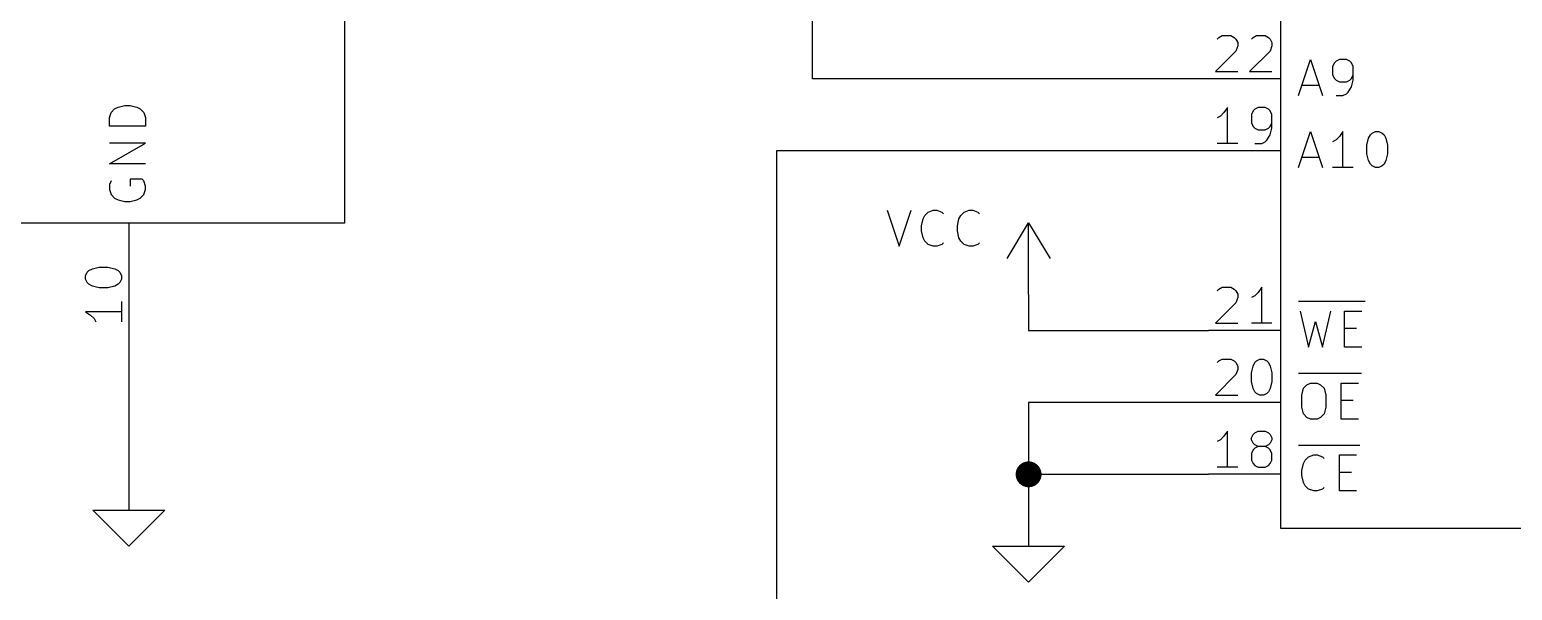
# Model space of a CAD drawing. Extents: x 0.4 to 11.3, y -7.9 to -0.4.
# Drawn here: x 3.512 to 5.572, y -6.211 to -5.432 of the extents above; entities that cross this region are included whole.
import ezdxf

# ---------------------------------------------------------------- set-up
doc = ezdxf.new("R2010")
doc.units = 0
doc.header["$MEASUREMENT"] = 0
for name, color, linetype in [('CYAN2', 4, 'CONTINUOUS'), ('GREEN3', 91, 'CONTINUOUS'), ('LYELLOW', 51, 'CONTINUOUS'), ('RED2', 1, 'CONTINUOUS'), ('RED3', 11, 'CONTINUOUS')]:
    doc.layers.add(name, color=color, linetype=linetype)

msp = doc.modelspace()

# ---------------------------------------------------------------- linework, layer by layer
at = {"layer": 'CYAN2', "linetype": 'CONTINUOUS'}
for p, q in [((5.2748, -5.5231), (5.2914, -5.4731)), ((5.2914, -5.4731), (5.3081, -5.5231)), ((5.3248, -5.4779), (5.3224, -5.4827)), ((5.3271, -5.4755), (5.3248, -5.4779)), ((5.3319, -5.4731), (5.3271, -5.4755)), ((5.3414, -5.4731), (5.3319, -5.4731)), ((5.3462, -5.4755), (5.3414, -5.4731)), ((5.3486, -5.4779), (5.3462, -5.4755)), ((5.351, -5.4827), (5.3486, -5.4779)), ((5.3224, -5.4827), (5.3224, -5.4946)), ((5.3224, -5.4946), (5.3248, -5.4993)), ((5.3248, -5.4993), (5.3271, -5.5017)), ((5.3462, -5.5017), (5.3486, -5.4993)), ((5.3486, -5.4993), (5.351, -5.4946)), ((5.351, -5.5017), (5.351, -5.4827)), ((5.2795, -5.5088), (5.3033, -5.5088)), ((5.3271, -5.5017), (5.3319, -5.5041)), ((5.3319, -5.5041), (5.3414, -5.5041)), ((5.3414, -5.5041), (5.3462, -5.5017)), ((5.3414, -5.5208), (5.3438, -5.5184)), ((5.3438, -5.5184), (5.3486, -5.5112)), ((5.3486, -5.5112), (5.351, -5.5017)), ((3.6303, -5.5419), (3.635, -5.5395)), ((3.635, -5.5395), (3.6446, -5.5371)), ((3.6446, -5.5371), (3.6517, -5.5371)), ((3.6517, -5.5371), (3.6612, -5.5395)), ((3.6612, -5.5395), (3.666, -5.5419)), ((5.3271, -5.5231), (5.3367, -5.5231)), ((5.3367, -5.5231), (5.3414, -5.5208)), ((3.6231, -5.5538), (3.6255, -5.5467)), ((3.6231, -5.5657), (3.6231, -5.5538)), ((3.6255, -5.5467), (3.6303, -5.5419)), ((3.666, -5.5419), (3.6708, -5.5467)), ((3.6708, -5.5467), (3.6731, -5.5538)), ((3.6731, -5.5538), (3.6731, -5.5657)), ((3.6731, -5.5657), (3.6231, -5.5657)), ((5.2748, -5.6231), (5.2914, -5.5731)), ((5.2914, -5.5731), (5.3081, -5.6231)), ((5.3319, -5.5803), (5.3271, -5.585)), ((5.3367, -5.5731), (5.3319, -5.5803)), ((5.3367, -5.6231), (5.3367, -5.5731)), ((5.3724, -5.5827), (5.3748, -5.5779)), ((5.3748, -5.5779), (5.3771, -5.5755)), ((5.3771, -5.5755), (5.3819, -5.5731)), ((5.3819, -5.5731), (5.3867, -5.5731)), ((5.3867, -5.5731), (5.3914, -5.5755)), ((5.3914, -5.5755), (5.3938, -5.5779)), ((5.3938, -5.5779), (5.3962, -5.5827)), ((3.6231, -5.6181), (3.6731, -5.5895)), ((3.6731, -5.5895), (3.6231, -5.5895)), ((5.3271, -5.585), (5.3224, -5.5874)), ((5.37, -5.5922), (5.3724, -5.5827)), ((5.37, -5.6041), (5.37, -5.5922)), ((5.3962, -5.5827), (5.3986, -5.5922)), ((5.3986, -5.5922), (5.3986, -5.6041)), ((3.6731, -5.6181), (3.6231, -5.6181)), ((5.2795, -5.6088), (5.3033, -5.6088)), ((5.351, -5.6231), (5.3224, -5.6231)), ((5.3724, -5.6136), (5.37, -5.6041)), ((5.3748, -5.6184), (5.3724, -5.6136)), ((5.3771, -5.6208), (5.3748, -5.6184)), ((5.3819, -5.6231), (5.3771, -5.6208)), ((5.3867, -5.6231), (5.3819, -5.6231)), ((5.3914, -5.6208), (5.3867, -5.6231)), ((5.3938, -5.6184), (5.3914, -5.6208)), ((5.3962, -5.6136), (5.3938, -5.6184)), ((5.3986, -5.6041), (5.3962, -5.6136)), ((3.6255, -5.6419), (3.6231, -5.6467)), ((3.6684, -5.6395), (3.6517, -5.6395)), ((3.6517, -5.6395), (3.6517, -5.649)), ((3.6708, -5.6419), (3.6684, -5.6395)), ((3.6731, -5.649), (3.6708, -5.6419)), ((3.6231, -5.6467), (3.6231, -5.6538)), ((3.6231, -5.6538), (3.6255, -5.6609)), ((3.6255, -5.6609), (3.6303, -5.6657)), ((3.666, -5.6657), (3.6708, -5.6609)), ((3.6708, -5.6609), (3.6731, -5.6538)), ((3.6731, -5.6538), (3.6731, -5.649)), ((3.6303, -5.6657), (3.635, -5.6681)), ((3.635, -5.6681), (3.6446, -5.6705)), ((3.6446, -5.6705), (3.6517, -5.6705)), ((3.6517, -5.6705), (3.6612, -5.6681)), ((3.6612, -5.6681), (3.666, -5.6657)), ((4.7033, -5.6828), (4.72, -5.7328)), ((4.72, -5.7328), (4.7367, -5.6828)), ((4.7605, -5.6852), (4.7676, -5.6828)), ((4.7676, -5.6828), (4.7724, -5.6828)), ((4.7724, -5.6828), (4.7795, -5.6852)), ((4.8105, -5.6852), (4.8176, -5.6828)), ((4.8176, -5.6828), (4.8224, -5.6828)), ((4.8224, -5.6828), (4.8295, -5.6852)), ((4.751, -5.7042), (4.7533, -5.6947)), ((4.751, -5.7114), (4.751, -5.7042)), ((4.7533, -5.6947), (4.7557, -5.6899)), ((4.7557, -5.6899), (4.7605, -5.6852)), ((4.7795, -5.6852), (4.7819, -5.6876)), ((4.801, -5.7042), (4.8033, -5.6947)), ((4.801, -5.7114), (4.801, -5.7042)), ((4.8033, -5.6947), (4.8057, -5.6899)), ((4.8057, -5.6899), (4.8105, -5.6852)), ((4.8295, -5.6852), (4.8319, -5.6876)), ((4.7533, -5.7209), (4.751, -5.7114)), ((4.7557, -5.7257), (4.7533, -5.7209)), ((4.7605, -5.7304), (4.7557, -5.7257)), ((4.8033, -5.7209), (4.801, -5.7114)), ((4.8057, -5.7257), (4.8033, -5.7209)), ((4.8105, -5.7304), (4.8057, -5.7257)), ((4.7676, -5.7328), (4.7605, -5.7304)), ((4.7724, -5.7328), (4.7676, -5.7328)), ((4.7795, -5.7304), (4.7724, -5.7328)), ((4.7819, -5.728), (4.7795, -5.7304)), ((4.8176, -5.7328), (4.8105, -5.7304)), ((4.8224, -5.7328), (4.8176, -5.7328)), ((4.8295, -5.7304), (4.8224, -5.7328)), ((4.8319, -5.728), (4.8295, -5.7304)), ((5.275, -5.8093), (5.3674, -5.8093)), ((5.2771, -5.8231), (5.289, -5.8731)), ((5.3081, -5.8731), (5.32, -5.8231)), ((5.339, -5.8731), (5.339, -5.8231)), ((5.339, -5.8231), (5.3629, -5.8231)), ((5.289, -5.8731), (5.2986, -5.8374)), ((5.2986, -5.8374), (5.3081, -5.8731)), ((5.339, -5.8469), (5.3557, -5.8469)), ((5.3629, -5.8731), (5.339, -5.8731)), ((5.275, -5.9093), (5.3626, -5.9093)), ((5.2795, -5.9398), (5.2819, -5.9303)), ((5.2819, -5.9303), (5.2867, -5.9255)), ((5.2867, -5.9255), (5.2914, -5.9231)), ((5.2914, -5.9231), (5.3009, -5.9231)), ((5.3009, -5.9231), (5.3057, -5.9255)), ((5.3057, -5.9255), (5.3105, -5.9303)), ((5.3105, -5.9303), (5.3129, -5.9398)), ((5.3343, -5.9731), (5.3343, -5.9231)), ((5.3343, -5.9231), (5.3581, -5.9231)), ((5.2795, -5.9565), (5.2795, -5.9398)), ((5.3129, -5.9398), (5.3129, -5.9565)), ((5.3343, -5.9469), (5.351, -5.9469)), ((5.2819, -5.966), (5.2795, -5.9565)), ((5.2867, -5.9708), (5.2819, -5.966)), ((5.2914, -5.9731), (5.2867, -5.9708)), ((5.3009, -5.9731), (5.2914, -5.9731)), ((5.3057, -5.9708), (5.3009, -5.9731)), ((5.3105, -5.966), (5.3057, -5.9708)), ((5.3129, -5.9565), (5.3105, -5.966)), ((5.3581, -5.9731), (5.3343, -5.9731)), ((5.275, -6.0093), (5.3602, -6.0093)), ((5.2795, -6.0446), (5.2819, -6.035)), ((5.2819, -6.035), (5.2843, -6.0303)), ((5.2843, -6.0303), (5.289, -6.0255)), ((5.289, -6.0255), (5.2962, -6.0231)), ((5.2962, -6.0231), (5.3009, -6.0231)), ((5.3009, -6.0231), (5.3081, -6.0255)), ((5.3081, -6.0255), (5.3105, -6.0279)), ((5.3319, -6.0731), (5.3319, -6.0231)), ((5.3319, -6.0231), (5.3557, -6.0231)), ((5.2795, -6.0517), (5.2795, -6.0446)), ((5.2819, -6.0612), (5.2795, -6.0517)), ((5.3319, -6.0469), (5.3486, -6.0469)), ((5.2843, -6.066), (5.2819, -6.0612)), ((5.289, -6.0708), (5.2843, -6.066)), ((5.2962, -6.0731), (5.289, -6.0708)), ((5.3009, -6.0731), (5.2962, -6.0731)), ((5.3081, -6.0708), (5.3009, -6.0731)), ((5.3105, -6.0684), (5.3081, -6.0708)), ((5.3557, -6.0731), (5.3319, -6.0731))]:
    msp.add_line(p, q, dxfattribs=at)
at = {"layer": 'GREEN3', "linetype": 'CONTINUOUS'}
for p, q in [((4.6, -5.5), (4.6, -3.1)), ((5.15, -5.5), (4.6, -5.5)), ((4.55, -5.6), (4.55, -6.65)), ((5.15, -5.6), (4.55, -5.6)), ((4.9, -5.8), (4.9, -5.85)), ((4.9, -5.85), (5.15, -5.85)), ((3.65, -5.9), (3.65, -6.05)), ((5.15, -5.95), (4.9, -5.95)), ((4.9, -5.95), (4.9, -6.05)), ((4.9, -6.05), (5.15, -6.05)), ((4.9, -6.05), (4.9, -6.1))]:
    msp.add_line(p, q, dxfattribs=at)
at = {"layer": 'GREEN3', "const_width": 0.018}
msp.add_lwpolyline([(4.891, -6.05, 1), (4.909, -6.05, 1)], format="xyb", close=True, dxfattribs=at)
at = {"layer": 'LYELLOW', "linetype": 'CONTINUOUS'}
for p, q in [((3.95, -5.7), (3.95, -4.5)), ((5.25, -4.525), (5.25, -6.125)), ((3.35, -5.7), (3.95, -5.7)), ((5.25, -6.125), (5.95, -6.125))]:
    msp.add_line(p, q, dxfattribs=at)
at = {"layer": 'RED2', "linetype": 'CONTINUOUS'}
for p, q in [((3.95, -5.7), (3.95, -4.5)), ((5.25, -4.525), (5.25, -6.125)), ((5.25, -5.5), (5.15, -5.5)), ((5.25, -5.6), (5.15, -5.6)), ((3.35, -5.7), (3.95, -5.7)), ((3.65, -5.7), (3.65, -5.9)), ((4.87, -5.75), (4.9, -5.7)), ((4.9, -5.7), (4.93, -5.75)), ((4.9, -5.8), (4.9, -5.7)), ((5.25, -5.85), (5.15, -5.85)), ((5.25, -5.95), (5.15, -5.95)), ((3.65, -6.05), (3.65, -6.1)), ((5.25, -6.05), (5.15, -6.05)), ((3.65, -6.15), (3.6, -6.1)), ((3.6, -6.1), (3.65, -6.1)), ((3.65, -6.1), (3.7, -6.1)), ((3.7, -6.1), (3.65, -6.15)), ((4.9, -6.1), (4.9, -6.15)), ((5.25, -6.125), (5.95, -6.125)), ((4.9, -6.2), (4.85, -6.15)), ((4.85, -6.15), (4.9, -6.15)), ((4.9, -6.15), (4.95, -6.15)), ((4.95, -6.15), (4.9, -6.2))]:
    msp.add_line(p, q, dxfattribs=at)
at = {"layer": 'RED3', "linetype": 'CONTINUOUS'}
for p, q in [((5.1619, -5.4446), (5.1643, -5.4423)), ((5.1643, -5.4423), (5.169, -5.4399)), ((5.169, -5.4399), (5.181, -5.4399)), ((5.181, -5.4399), (5.1857, -5.4423)), ((5.1857, -5.4423), (5.1881, -5.4446)), ((5.1881, -5.4446), (5.1905, -5.4494)), ((5.1905, -5.4542), (5.1881, -5.4613)), ((5.1905, -5.4494), (5.1905, -5.4542)), ((5.2095, -5.4446), (5.2119, -5.4423)), ((5.2119, -5.4423), (5.2167, -5.4399)), ((5.2167, -5.4399), (5.2286, -5.4399)), ((5.2286, -5.4399), (5.2333, -5.4423)), ((5.2333, -5.4423), (5.2357, -5.4446)), ((5.2357, -5.4446), (5.2381, -5.4494)), ((5.2381, -5.4542), (5.2357, -5.4613)), ((5.2381, -5.4494), (5.2381, -5.4542)), ((5.1881, -5.4613), (5.1595, -5.4899)), ((5.2357, -5.4613), (5.2071, -5.4899)), ((5.1595, -5.4899), (5.1905, -5.4899)), ((5.2071, -5.4899), (5.2381, -5.4899)), ((5.1762, -5.5399), (5.1714, -5.547)), ((5.1762, -5.5899), (5.1762, -5.5399)), ((5.219, -5.5399), (5.2143, -5.5423)), ((5.2286, -5.5399), (5.219, -5.5399)), ((5.2333, -5.5423), (5.2286, -5.5399)), ((5.1667, -5.5518), (5.1619, -5.5542)), ((5.1714, -5.547), (5.1667, -5.5518)), ((5.2119, -5.5446), (5.2095, -5.5494)), ((5.2095, -5.5494), (5.2095, -5.5613)), ((5.2095, -5.5613), (5.2119, -5.5661)), ((5.2143, -5.5423), (5.2119, -5.5446)), ((5.2357, -5.5446), (5.2333, -5.5423)), ((5.2381, -5.5494), (5.2357, -5.5446)), ((5.2357, -5.5661), (5.2381, -5.5613)), ((5.2381, -5.5684), (5.2381, -5.5494)), ((5.2119, -5.5661), (5.2143, -5.5684)), ((5.2143, -5.5684), (5.219, -5.5708)), ((5.219, -5.5708), (5.2286, -5.5708)), ((5.2286, -5.5708), (5.2333, -5.5684)), ((5.2309, -5.5851), (5.2357, -5.578)), ((5.2333, -5.5684), (5.2357, -5.5661)), ((5.2357, -5.578), (5.2381, -5.5684)), ((5.1905, -5.5899), (5.1619, -5.5899)), ((5.2143, -5.5899), (5.2238, -5.5899)), ((5.2238, -5.5899), (5.2286, -5.5875)), ((5.2286, -5.5875), (5.2309, -5.5851)), ((3.5923, -5.769), (3.5946, -5.7667)), ((3.5946, -5.7667), (3.5994, -5.7643)), ((3.5994, -5.7643), (3.6089, -5.7619)), ((3.6089, -5.7619), (3.6208, -5.7619)), ((3.6208, -5.7619), (3.6304, -5.7643)), ((3.6304, -5.7643), (3.6351, -5.7667)), ((3.6351, -5.7667), (3.6375, -5.769)), ((3.5899, -5.7738), (3.5923, -5.769)), ((3.5899, -5.7786), (3.5899, -5.7738)), ((3.5923, -5.7833), (3.5899, -5.7786)), ((3.5946, -5.7857), (3.5923, -5.7833)), ((3.5994, -5.7881), (3.5946, -5.7857)), ((3.6351, -5.7857), (3.6304, -5.7881)), ((3.6375, -5.7833), (3.6351, -5.7857)), ((3.6375, -5.769), (3.6399, -5.7738)), ((3.6399, -5.7786), (3.6375, -5.7833)), ((3.6399, -5.7738), (3.6399, -5.7786)), ((3.6089, -5.7905), (3.5994, -5.7881)), ((3.6208, -5.7905), (3.6089, -5.7905)), ((3.6304, -5.7881), (3.6208, -5.7905)), ((5.1619, -5.7946), (5.1643, -5.7923)), ((5.1643, -5.7923), (5.169, -5.7899)), ((5.169, -5.7899), (5.181, -5.7899)), ((5.181, -5.7899), (5.1857, -5.7923)), ((5.1857, -5.7923), (5.1881, -5.7946)), ((5.1881, -5.7946), (5.1905, -5.7994)), ((5.1905, -5.8042), (5.1881, -5.8113)), ((5.1905, -5.7994), (5.1905, -5.8042)), ((5.2143, -5.8018), (5.2095, -5.8042)), ((5.219, -5.797), (5.2143, -5.8018)), ((5.2238, -5.7899), (5.219, -5.797)), ((5.2238, -5.8399), (5.2238, -5.7899)), ((3.6399, -5.8238), (3.5899, -5.8238)), ((3.5899, -5.8238), (3.597, -5.8286)), ((3.597, -5.8286), (3.6018, -5.8333)), ((3.6399, -5.8095), (3.6399, -5.8381)), ((5.1881, -5.8113), (5.1595, -5.8399)), ((3.6018, -5.8333), (3.6042, -5.8381)), ((5.1595, -5.8399), (5.1905, -5.8399)), ((5.2381, -5.8399), (5.2095, -5.8399)), ((5.1643, -5.8923), (5.169, -5.8899)), ((5.169, -5.8899), (5.181, -5.8899)), ((5.181, -5.8899), (5.1857, -5.8923)), ((5.2167, -5.8923), (5.2214, -5.8899)), ((5.2214, -5.8899), (5.2262, -5.8899)), ((5.2262, -5.8899), (5.2309, -5.8923)), ((5.1881, -5.9113), (5.1595, -5.9399)), ((5.1619, -5.8946), (5.1643, -5.8923)), ((5.1857, -5.8923), (5.1881, -5.8946)), ((5.1881, -5.8946), (5.1905, -5.8994)), ((5.1905, -5.9042), (5.1881, -5.9113)), ((5.1905, -5.8994), (5.1905, -5.9042)), ((5.2095, -5.9089), (5.2119, -5.8994)), ((5.2095, -5.9208), (5.2095, -5.9089)), ((5.2119, -5.8994), (5.2143, -5.8946)), ((5.2143, -5.8946), (5.2167, -5.8923)), ((5.2309, -5.8923), (5.2333, -5.8946)), ((5.2333, -5.8946), (5.2357, -5.8994)), ((5.2357, -5.8994), (5.2381, -5.9089)), ((5.2381, -5.9089), (5.2381, -5.9208)), ((5.2119, -5.9304), (5.2095, -5.9208)), ((5.2143, -5.9351), (5.2119, -5.9304)), ((5.2357, -5.9304), (5.2333, -5.9351)), ((5.2381, -5.9208), (5.2357, -5.9304)), ((5.1595, -5.9399), (5.1905, -5.9399)), ((5.2167, -5.9375), (5.2143, -5.9351)), ((5.2214, -5.9399), (5.2167, -5.9375)), ((5.2262, -5.9399), (5.2214, -5.9399)), ((5.2309, -5.9375), (5.2262, -5.9399)), ((5.2333, -5.9351), (5.2309, -5.9375)), ((5.1762, -5.9899), (5.1714, -5.997)), ((5.1762, -6.0399), (5.1762, -5.9899)), ((5.2119, -5.9946), (5.2143, -5.9923)), ((5.2143, -5.9923), (5.219, -5.9899)), ((5.219, -5.9899), (5.2286, -5.9899)), ((5.2286, -5.9899), (5.2333, -5.9923)), ((5.2333, -5.9923), (5.2357, -5.9946)), ((5.1667, -6.0018), (5.1619, -6.0042)), ((5.1714, -5.997), (5.1667, -6.0018)), ((5.2095, -5.9994), (5.2119, -5.9946)), ((5.2095, -6.0018), (5.2095, -5.9994)), ((5.2119, -6.0065), (5.2095, -6.0018)), ((5.2143, -6.0089), (5.2119, -6.0065)), ((5.2143, -6.0137), (5.2119, -6.0161)), ((5.219, -6.0113), (5.2143, -6.0089)), ((5.219, -6.0113), (5.2143, -6.0137)), ((5.2286, -6.0113), (5.219, -6.0113)), ((5.2333, -6.0089), (5.2286, -6.0113)), ((5.2333, -6.0137), (5.2286, -6.0113)), ((5.2357, -6.0065), (5.2333, -6.0089)), ((5.2357, -6.0161), (5.2333, -6.0137)), ((5.2357, -5.9946), (5.2381, -5.9994)), ((5.2381, -6.0018), (5.2357, -6.0065)), ((5.2381, -5.9994), (5.2381, -6.0018)), ((5.2119, -6.0161), (5.2095, -6.0208)), ((5.2095, -6.0208), (5.2095, -6.0304)), ((5.2095, -6.0304), (5.2119, -6.0351)), ((5.2381, -6.0208), (5.2357, -6.0161)), ((5.2357, -6.0351), (5.2381, -6.0304)), ((5.2381, -6.0304), (5.2381, -6.0208)), ((5.1905, -6.0399), (5.1619, -6.0399)), ((5.2119, -6.0351), (5.2143, -6.0375)), ((5.2143, -6.0375), (5.219, -6.0399)), ((5.219, -6.0399), (5.2286, -6.0399)), ((5.2286, -6.0399), (5.2333, -6.0375)), ((5.2333, -6.0375), (5.2357, -6.0351))]:
    msp.add_line(p, q, dxfattribs=at)

doc.saveas('drawing.dxf')
